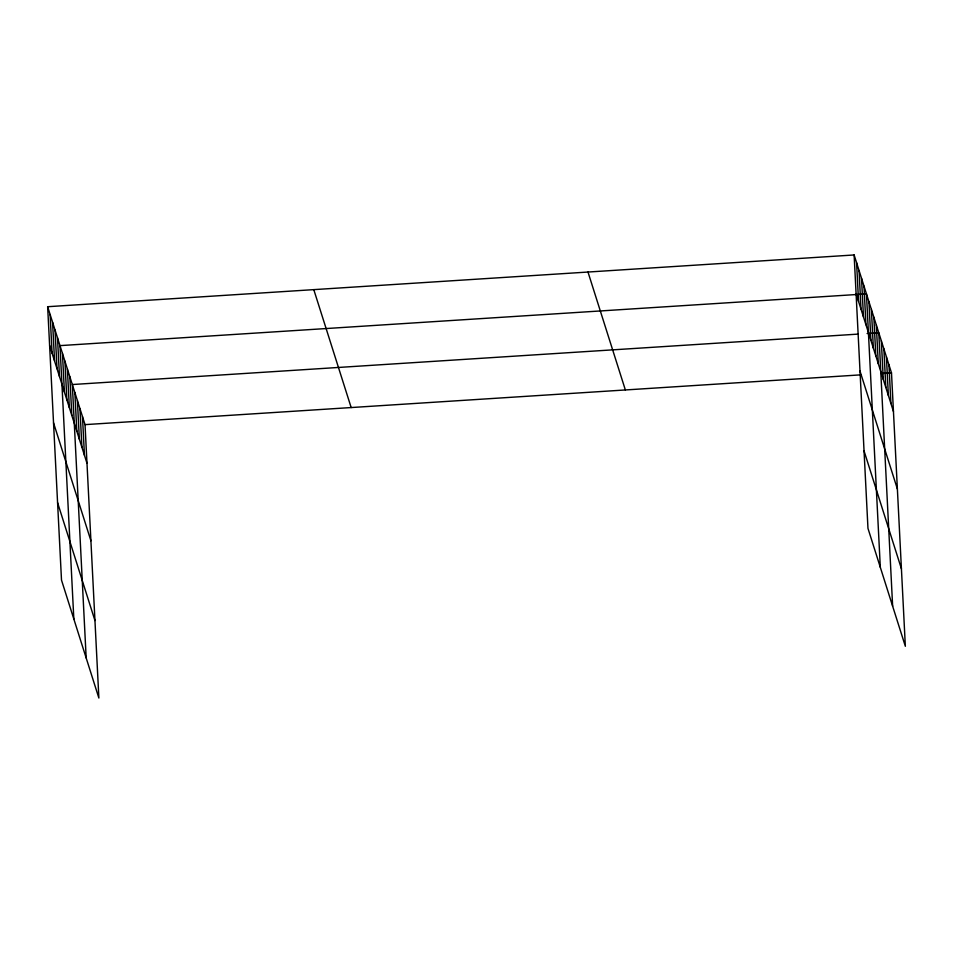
<?xml version="1.0" encoding="UTF-8"?>
<svg xmlns="http://www.w3.org/2000/svg" width="953" height="953" viewBox="0 0 953 953"><rect width="100%" height="100%" fill="white"/><g stroke="black" fill="none" stroke-linecap="round" stroke-linejoin="round"><path stroke-width="1.43" d="M47.65 306.711L85.031 424.633L98.874 698.037L61.504 580.115L47.65 306.711L854.126 254.963L891.496 372.885L905.35 646.289L867.969 528.367L854.126 254.963M858.319 334.098L72.321 384.536L86.175 657.939M867.099 333.538L878.797 332.788L892.639 606.191M85.031 424.633L860.797 374.851M881.263 373.54L891.496 372.885M856.08 293.619L893.461 411.541M859.999 371.086L897.381 489.008M864.049 450.9L901.431 568.822M587.989 272.046L625.359 389.956M313.787 289.641L351.169 407.55M49.604 345.367L86.985 463.289M53.535 422.834L90.916 540.756M57.573 502.648L94.955 620.57M888.958 364.856L890.912 403.524M886.421 356.839L888.375 395.495M883.872 348.822L885.837 387.478M881.334 340.805L883.288 379.461M876.319 325.009L878.285 363.665M873.853 317.23L875.819 355.886M871.387 309.439L873.353 348.095M868.922 301.66L870.887 340.316M880.31 567.285L866.456 293.881L59.979 345.629L73.834 619.033M863.99 286.091L865.943 324.747M861.524 278.312L863.478 316.968M859.058 270.533L861.012 309.189M856.592 262.742L858.546 301.41M82.482 416.616L84.448 455.272M79.945 408.587L81.898 447.255M77.407 400.57L79.361 439.226M74.858 392.553L76.824 431.209M69.855 376.757L71.809 415.413M67.389 368.978L69.343 407.634M64.923 361.187L66.877 399.843M62.457 353.408L64.411 392.064M57.514 337.839L59.479 376.506M55.048 330.06L57.013 368.716M52.582 322.281L54.547 360.937M50.116 314.502L52.07 353.158"/></g></svg>
